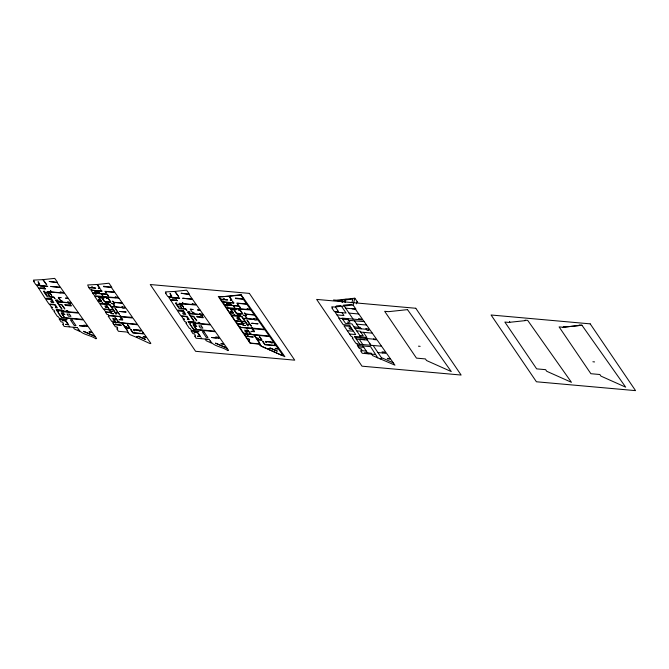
<?xml version="1.0" encoding="UTF-8"?>
<svg xmlns="http://www.w3.org/2000/svg" width="669" height="669" viewBox="0 0 669 669"><rect width="100%" height="100%" fill="white"/><g stroke="black" fill="none" stroke-linecap="round" stroke-linejoin="round"><path stroke-width="1" d="M341.7 301.987L342.152 300.239L337.611 300.724M342.495 302.371L343.256 299.453M344.251 301.711L344.711 299.963L352.822 299.093L351.911 302.589M345.104 302.472L345.965 299.16M359.295 319.665L358.525 318.536L362.615 319.422L355.431 309.254L352.546 309.011L352.178 308.459L355.916 309.103L353.048 305.039L354.821 298.207L336.264 300.197L333.547 299.955M356.334 303.843L356.845 301.895L357.698 302.279L354.821 298.207M261.83 346.408L259.472 344.083L260.283 343.958L250.357 343.08L248.851 340.872L249.637 340.939L248.801 339.71L249.654 339.785L248.918 338.706L247.287 338.564L245.782 336.356L253.308 337.025L248.35 336.39L247.639 335.353L248.199 336.382L245.648 336.147L244.695 334.743L245.481 334.809L244.938 334.015L253.785 334.809L259.146 342.704L259.572 342.745L257.557 339.768L262.123 340.178L259.681 336.582L259.263 336.549L261.562 339.936L257.414 339.568L254.203 334.843L269.682 336.607L273.596 342.152L265.334 341.416L266.111 342.553L266.53 342.595L265.894 341.65L270.702 342.085L271.346 343.021L273.997 342.712L278.162 348.616L275.143 348.34L275.511 348.884L278.547 349.151L282.778 355.139L282.025 355.431M262.198 346.567L265.777 348.173M266.145 348.332L267.884 348.909L270.318 348.022L277.334 351.158L270.134 348.148L268.277 349.076L269.724 349.937M270.084 350.096L273.671 351.693M274.031 351.861L277.618 353.458M277.978 353.625L281.549 355.214M380.042 358.935L382.476 358.049L393.33 362.899M581.93 325.226L563.005 327.25L559.092 326.898L590.886 373.712L599.867 374.515L600.954 376.12L625.682 387.167L581.93 325.226L579.045 325.067L579.605 325.469L564.402 327.099L563.858 326.715L564.051 327.141L563.005 327.25M336.248 305.967L340.789 305.482M343.339 305.206L351.451 304.336M353.048 305.039L334.483 307.029L331.774 306.778L332.61 308.024L331.866 307.957L334.166 311.353L337.895 311.687M348.766 320.334L364.162 321.613M345.672 308.166L352.387 308.769M101.914 291.09L92.105 290.145L91.511 289.284L89.822 289.125L88.726 287.528L95.734 288.155L92.581 287.678L91.879 286.658L92.406 287.67L88.592 287.327L87.698 284.961L97.03 284.492L99.622 288.314L98.335 288.389L100.183 288.548L97.406 284.459L108.963 283.213L111.84 287.285L103.478 286.232L103.846 286.767L111.355 287.436L114.7 292.169L104.882 291.291L105.911 292.796L106.371 292.838L105.485 291.533L114.834 292.37L118.538 297.605L115.168 296.785L115.77 297.663L94.755 295.79L92.481 293.055L95.165 293.29L96.085 294.41L95.333 293.306L101.278 293.842L102.424 295.531L102.85 295.564L101.696 293.875L106.998 294.352L108.487 295.957L107.283 294.184L99.765 293.515L98.861 292.186L94.597 291.809L98.769 292.244L99.622 293.499L92.757 292.888L90.959 290.237L101.997 291.224L100.576 289.71L101.437 290.982M233.832 302.881L224.031 301.945L223.438 301.075L221.74 300.925L220.653 299.319L227.652 299.946L224.5 299.478L223.806 298.449L224.332 299.461L220.519 299.118L219.616 296.76L228.957 296.292L231.549 300.105L230.261 300.18L232.11 300.348L229.325 296.25L240.89 295.012L243.767 299.076L235.404 298.023L235.764 298.558L243.282 299.227L246.618 303.96L236.809 303.082L237.829 304.587L238.289 304.629L237.403 303.325L246.761 304.161L250.457 309.396L247.095 308.576L247.689 309.454L226.682 307.581L224.408 304.847L227.092 305.089L227.836 306.185L227.259 305.097L233.197 305.633L234.351 307.322L234.769 307.364L233.623 305.666L238.917 306.143L240.405 307.748L239.209 305.976L231.683 305.307L230.688 304.035L226.515 303.601L230.788 303.985M349.034 313.117L358.776 313.987M40.474 286.968L44.589 287.336L43.694 286.014L47.758 286.374L39.889 285.479L39.045 284.241L39.822 284.308L38.058 281.708L39.371 284.032L38.451 283.957L39.145 284.977L35.85 284.685L33.542 281.289L34.295 281.356L33.45 280.11L42.791 279.65L46.713 284.835L43.159 279.609L54.724 278.371L57.601 282.435L49.163 281.473L57.108 282.586L60.427 287.285L50.71 286.449L60.578 287.486L64.291 292.754L60.21 291.868L60.804 292.754L51.521 291.918L50.443 290.589L51.337 291.901L47.022 291.517L48.854 291.91L49.606 293.014L44.806 292.579L44.054 291.483L44.974 291.333L43.468 291.199L47.181 296.676L53.645 297.253L55.059 298.742L53.938 297.086L50.234 296.76L48.553 294.285L49.088 295.272L46.47 295.037L44.94 292.779L50.024 293.239L51.747 295.581L49.28 291.952L64.701 293.331L68.188 298.265L65.52 298.123L68.263 298.366L71.29 302.664L67.552 301.803L68.113 302.622L62.869 302.154L61.832 300.632L60.536 300.515L58.487 297.496L61.155 297.63L58.295 297.379L61.448 302.028L57.024 301.635L56.112 300.297L58.228 300.297L55.552 300.055L61.607 308.961L62.025 309.003L58.939 304.462L61.523 304.688L64.86 309.011L61.816 304.529L58.805 304.261L57.158 301.836L68.246 302.823L68.832 303.684L70.454 303.835L69.936 303.065L71.692 303.224L78.29 312.565L68.455 311.871L67.678 310.734L65.988 310.575L67.393 310.893L68.037 311.838L62.552 311.344L61.908 310.408L64.007 310.592L56.129 309.697L57.041 311.043L59.064 311.219L57.317 310.876L56.681 309.939L61.489 310.366L62.125 311.311L60.912 311.386L78.716 313.176L83.09 319.356L64.809 317.725L62.593 314.463L64.977 314.48L62.451 314.254L61.707 313.159L64.09 313.184L61.147 312.916L64.383 317.683L61.841 317.457L57.969 312.406L61.506 317.616L83.516 319.966L87.43 325.51L83.742 325.176L84.386 326.121L79.477 325.686L87.112 326.556L86.719 325.97L87.831 326.071L91.996 331.975L88.977 331.699L89.337 332.234L92.381 332.51L95.006 336.231L83.575 331.331L95.224 336.532L96.612 338.497L95.859 338.782C90.499 334.876 81.217 334.801 78.223 328.805L77.796 328.763L79.494 331.272L74.343 328.964L73.306 327.442L77.412 327.609L70.111 326.957L69.108 326.062L69.693 326.924L64.191 326.439L62.685 324.231L63.471 324.298L62.752 322.065L61.122 321.914L59.131 318.988L64.634 319.481L65.47 320.71L62.008 320.401L65.612 320.911L67.987 324.406L65.579 324.381L68.706 324.883L65.06 319.514L67.059 319.698L59.775 318.854L58.303 316.688L57.517 316.621L53.938 311.344L54.724 311.419L53.729 309.948L52.943 309.881L51.22 307.339L52.667 307.472L51.346 306.971L49.631 304.445L54.582 304.888L56.296 307.414L55.368 307.33L55.644 307.74L57.409 307.891L55.134 304.554L48.954 304.002L45.651 299.143L51.413 299.662L52.558 301.343L50.593 301.167L51.471 302.455L53.855 302.672L52.107 299.72L51.304 298.533L50.877 298.499L51.496 299.411L50.376 299.311L49.757 298.399L45.091 298.324L38.651 288.239L45.626 288.866L38.518 288.038L36.711 285.387L43.552 285.998L44.422 287.277M172.393 298.759L176.516 299.127L175.613 297.805L179.677 298.165L171.808 297.279L170.971 296.033L171.749 296.099L169.976 293.499L171.289 295.832L170.378 295.748L171.072 296.768L167.768 296.476L165.46 293.081L166.213 293.147L165.377 291.91L174.709 291.441L178.631 296.626L175.086 291.4L186.643 290.162L189.519 294.235L181.082 293.265L189.034 294.385L192.354 299.085L182.637 298.24L192.496 299.286L196.218 304.546L192.128 303.659L192.731 304.546L183.448 303.718L182.361 302.38L183.256 303.701L178.949 303.316L180.781 303.709L181.525 304.805L176.725 304.378L175.98 303.274L176.9 303.132L175.387 302.998L179.108 308.468L185.572 309.045L186.559 310.5L186.977 310.533L185.857 308.877L182.152 308.551L180.471 306.076L181.015 307.071L178.397 306.837L176.867 304.579L181.943 305.031L183.674 307.372L181.207 303.743L196.619 305.123L200.106 310.056L197.447 309.914L200.182 310.165L203.217 314.455L199.479 313.594L200.031 314.413L194.788 313.945L193.759 312.423L192.463 312.306M231.541 305.298L224.684 304.679L222.877 302.028L233.924 303.015L232.494 301.502L233.364 302.781M341.483 306.277L346.082 313.042L335.035 312.055L336.975 314.907L343.95 315.534L342.01 312.682M342.244 318.544L338.832 318.235L343.164 324.624L349.619 325.201L350.422 326.388L343.991 325.811L351.258 336.549L352.045 336.616L353.048 338.088L352.262 338.012L355.841 343.289L356.627 343.356L358.099 345.522M342.704 319.213L348.348 319.715M190.406 309.287L193.149 309.53L190.213 309.17L193.374 313.82L188.942 313.427L188.039 312.089L190.147 312.089L187.479 311.846L193.525 320.76L193.951 320.794L190.866 316.253L193.45 316.487L196.778 320.802L193.734 316.32L190.732 316.052L189.084 313.627L200.173 314.614L200.759 315.484L202.373 315.626L201.854 314.865L203.61 315.015L210.208 324.356L200.382 323.671L199.605 322.525L197.907 322.374L199.32 322.684L199.956 323.629L194.47 323.135L193.834 322.199L195.925 322.383L188.056 321.488L188.967 322.834L190.991 323.018L189.243 322.667L188.599 321.73L193.408 322.157L194.052 323.102L192.839 323.177L210.643 324.967L215.008 331.147L196.728 329.516L194.512 326.255L196.903 326.28L194.378 326.054L193.634 324.95L196.017 324.975L193.073 324.716L196.31 329.483L193.767 329.248L189.896 324.206L193.433 329.407L215.435 331.757L219.357 337.301L215.669 336.975L216.304 337.92L211.404 337.477L219.039 338.347L218.646 337.761L219.75 337.862L223.923 343.766L220.895 343.49L221.263 344.033L224.299 344.301L226.933 348.022L215.502 343.122L227.142 348.323L228.53 350.297L227.778 350.581C222.426 346.676 213.143 346.592 210.141 340.596L209.715 340.554L211.421 343.063L206.261 340.755L205.224 339.242L209.338 339.409L202.038 338.757L201.026 337.853L201.62 338.723L196.109 338.23L194.612 336.022L195.398 336.089L194.671 333.856L193.04 333.714L191.05 330.779L196.561 331.272L197.397 332.51L193.935 332.2L197.531 332.71L199.906 336.206L197.497 336.181L200.633 336.683L196.979 331.314L198.986 331.49L191.702 330.653L190.23 328.487L189.444 328.412L185.865 323.144L186.651 323.211L185.648 321.739L184.861 321.672L183.139 319.138L184.594 319.264L183.273 318.762L181.558 316.245L186.509 316.688L188.223 319.205L187.295 319.121L187.571 319.531L189.327 319.69L187.061 316.353L180.873 315.793L177.578 310.934L183.339 311.453L184.485 313.142L182.52 312.967L183.39 314.246L185.781 314.463L184.025 311.511L183.222 310.332L182.796 310.291L183.423 311.21L182.303 311.11L181.675 310.19L177.017 310.115L170.578 300.03L177.553 300.657L170.436 299.829L168.638 297.178L175.47 297.789L176.34 299.076M356.686 324.156L366.579 325.034M358.735 327.174L360.156 327.3L361.193 328.822M354.01 326.924L358.86 327.358M107.224 306.235L104.841 306.017L105.71 307.305L108.102 307.514M239.151 318.026L236.759 317.808L237.637 319.096L240.02 319.314M351.3 328.053L348.917 327.835L349.787 329.123L352.178 329.34M354.921 328.262L366.428 329.29M356.702 330.887L360.131 331.197L363.275 335.83L359.847 335.52M347.295 330.678L353.458 331.222M360.742 332.092L372.29 333.129M110.72 311.369L113.053 311.637M242.638 323.169L244.929 323.37M349.536 334.007L355.724 334.567L350.155 326.363M355.231 337.511L373.653 339.158M252.798 329.14L254.287 331.69L250.934 331.389L253.81 331.456L251.77 328.454L246.451 327.977L247.262 329.181L246.025 327.935L240.472 327.442L240.89 328.061L240.104 327.986L243.692 333.262L247.538 334.057L244.795 330.026L245.74 330.762L248.082 330.971L247.614 330.277L248.04 330.31L249.913 333.07M362.289 339.434L364.772 339.66M356.293 339.083L367.415 340.069M418.459 346.174L420.157 346.333M592.885 361.77L594.582 361.921M254.546 331.715L252.656 328.722L264.882 329.817L269.256 335.997L248.007 334.099L245.874 330.963L248.5 331.197L249.813 333.129L251.143 333.179M114.182 320.15L112.81 320.025M244.729 331.824L246.1 331.941M119.266 321.454L117.895 321.329L116.582 319.397L113.956 319.163L116.088 322.307L137.329 324.206L132.964 318.026L120.738 316.93L122.778 319.933L120.621 317.323L122.368 319.899L119.015 319.598L121.892 319.665L119.843 316.654L114.524 316.178L115.344 317.382L114.098 316.144L108.545 315.643L108.972 316.27L108.186 316.194L111.765 321.471L115.62 322.266L112.877 318.227L113.814 318.962L116.163 319.172L115.687 318.486L116.113 318.519L117.987 321.279M357.087 344.042L381.547 346.224M115.712 323.553L116.423 324.599L121.382 325.234L113.864 324.557L115.361 326.765L117 326.915L117.727 327.994L116.883 327.919L117.719 329.148L116.933 329.081L118.438 331.289L128.356 332.167L127.553 332.292L129.911 334.617L135.966 337.109L138.399 336.231L145.416 339.367L138.207 336.356L136.351 337.285L150.099 343.632L150.851 343.348L146.62 337.36L143.584 337.084L143.216 336.549L146.243 336.816L142.071 330.921L139.42 331.23L138.784 330.285L133.967 329.859L134.611 330.795L134.185 330.762L133.407 329.616L141.677 330.361L137.755 324.816L122.285 323.052L125.496 327.777L129.644 328.144L127.336 324.758L127.762 324.791L130.204 328.387L125.63 327.977L127.645 330.946L121.858 323.01L113.011 322.224L113.554 323.018L112.768 322.951L113.73 324.356L116.272 324.582M358.283 346.893L363.794 347.378M124.509 326.321L126.784 326.614L124.568 326.422M256.428 338.121L258.711 338.414L256.495 338.213M361.586 350.656L366.303 351.083M377.935 352.555L385.436 353.224L385.043 352.638L386.147 352.739L390.32 358.643L387.292 358.367L387.66 358.91L390.696 359.178L394.927 365.165L372.658 355.632L371.63 354.11M364.563 352.63L368.368 352.973M368.795 353.006L371.42 353.24M375.451 354.453L362.222 353.274L360.583 350.857L361.795 350.966L360.959 349.736L361.804 349.812L361.076 348.733L359.437 348.582L357.313 345.455L370.542 346.634L377.818 357.94M336.975 314.907L339.292 318.277M369.564 343.239L370.275 344.284M382.844 352.989L382.066 351.844L385.754 352.178L377.04 339.844L373.929 339.568L373.511 338.957L376.605 339.233L370.007 329.892L368.251 329.733L368.77 330.503L367.156 330.352L365.876 328.471L369.614 329.332L363.016 319.999L341.951 318.11L345.505 323.344L351.969 323.921L360.808 336.933M373.126 345.472L381.698 358.099M363.409 332.334L366.905 337.477L354.453 336.365L359.83 344.284M354.411 320.802L359.771 328.696M365.575 337.36L370.952 345.279M344.184 305.984L353.098 319.113M347.604 318.62L350.071 322.249L347.604 322.032L348.691 323.629M360.098 336.875L360.875 338.012M359.312 339.35L362.841 344.552M362.815 345.948L368.159 353.801M335.395 306.929L338.146 310.976L337.368 310.909L338.347 312.348M354.863 336.407L355.64 337.544M238.005 316.337L241.308 321.195M106.078 304.546L109.382 309.404M241.108 294.753L222.183 296.785L218.278 296.434L250.072 343.247L259.045 344.05L260.132 345.647L284.869 356.694L241.108 294.753M407.505 309.63L388.58 311.662L384.675 311.311L416.469 358.124L425.442 358.927L426.529 360.524L451.266 371.571L407.505 309.63M509.611 321.864L509.811 322.291L508.758 322.399L504.852 322.048L536.647 368.862L545.62 369.664L546.707 371.27L571.443 382.317L527.682 320.376L525.106 320.183L525.366 320.618L510.154 322.249L509.611 321.864M249.378 293.398L150.249 284.534L195.599 351.3L294.728 360.165L249.378 293.398M415.784 308.267L316.646 299.411L361.996 366.177L461.125 375.041L415.784 308.267M590.2 323.863L491.071 314.999L536.421 381.773L635.55 390.629L590.2 323.863M118.94 298.173L94.747 296.417L97.733 300.816L101.153 301.117L100.233 299.762L98.41 299.503L100.166 299.662L98.627 297.396L104.23 297.897L102.223 297.906L104.615 301.426L110.444 301.953L108.052 298.424L106.354 298.081L108.336 298.265L111.004 302.187L104.331 301.594L101.797 297.864L99.188 297.63L101.713 301.359L97.875 301.017L99.338 303.174L102.8 303.483L102.165 302.547L103.177 303.517L105.794 303.751L105.158 302.814L109.014 303.157L105.719 303.057L106.588 304.336L110.017 304.646L111.263 306.477L114.909 306.803L112.793 303.693C107.433 303.015 118.53 304.027 113.212 303.726L114.959 306.302L116.95 306.987L122.352 307.472L121.8 306.653L125.538 307.514L122.502 303.216L113.546 302.413L112.635 301.075L113.83 302.254L122.36 303.015L118.94 298.173M250.867 309.973L226.674 308.208L229.659 312.607L233.08 312.916L232.16 311.562L230.412 311.403L232.084 311.453L230.546 309.187L236.149 309.688L234.142 309.697L236.533 313.226L242.362 313.744L239.97 310.215L238.281 309.881L240.255 310.056L242.922 313.978L236.249 313.385L233.724 309.663L231.106 309.429L233.64 313.151L229.793 312.808L231.257 314.965L234.719 315.275L234.091 314.346L235.103 315.308L237.712 315.542L237.085 314.614L240.932 314.957L237.646 314.856L238.515 316.136L241.944 316.437L243.19 318.277L246.828 318.603L244.712 315.484C239.351 314.806 250.457 315.818 245.138 315.517L246.886 318.093L248.876 318.779L254.279 319.264L253.718 318.444L257.456 319.305L254.429 315.007L245.473 314.213L244.553 312.866L245.757 314.045L254.287 314.806L250.867 309.973M109.775 304.88L99.898 303.994L103.193 308.852L113.078 309.739L109.775 304.88M241.701 316.671L231.817 315.785L235.12 320.643L245.005 321.53L241.701 316.671M122.494 307.673L111.405 306.686L115.319 312.456L117.903 312.682L114.959 308.342L115.377 308.384L119.5 314.447L118.045 312.883L115.461 312.657L116.414 314.054L115.745 313.995L113.395 309.956L109.515 309.605L111.648 312.741L110.945 312.682L111.447 313.418L113.705 313.811L111.163 313.585L110.527 312.64L105.459 312.189L107.048 314.522L108.261 314.631L108.838 315.484L120.596 316.537L119.96 315.592L120.805 316.362L132.529 317.415L125.931 308.075L122.954 308.359L122.494 307.673M254.412 319.464L243.324 318.477L247.246 324.248L249.83 324.482L246.878 320.142L247.304 320.175L251.427 326.238L249.963 324.682L247.379 324.448L248.333 325.853L247.664 325.795L245.314 321.747L241.442 321.404L243.575 324.54L242.872 324.473L243.374 325.218L245.632 325.602L243.09 325.377L242.446 324.44L237.386 323.988L238.975 326.321L240.179 326.43L240.756 327.275L252.522 328.328L251.887 327.384L252.723 328.153L264.456 329.207L257.858 319.866L254.881 320.15L254.412 319.464M106.94 306.394L105.401 306.26L105.995 307.138L107.542 307.28L106.94 306.394M238.866 318.193L237.319 318.051L237.921 318.937L239.46 319.071L238.866 318.193M70.755 305.056L64.742 304.52L65.353 305.415L71.357 305.95L70.755 305.056M202.674 316.855L196.669 316.312L197.271 317.206L203.284 317.75L202.674 316.855M108.83 309.739L103.879 309.295L105.593 311.821L110.544 312.264L108.83 309.739M240.756 321.53L235.797 321.087L237.512 323.612L242.462 324.055L240.756 321.53M125.989 312.03L119.86 311.478L125.989 312.03M257.916 323.821L251.778 323.278L257.916 323.821M69.484 314.213L66.967 313.987L68.43 316.144L70.947 316.362L69.484 314.213M201.402 326.004L198.894 325.778L200.357 327.935L202.866 328.161L201.402 326.004M72.118 319.958L70.379 319.807L74.284 325.552L76.015 325.711L72.118 319.958M204.037 331.749L202.297 331.598L206.203 337.343L207.942 337.502L204.037 331.749M131.024 329.591L130.597 329.558L132.888 332.928L143.567 333.89L142.848 332.828L142.422 332.794L142.974 333.597L133.148 332.719L131.024 329.591M262.95 341.391L262.524 341.349L264.815 344.727L275.486 345.681L274.767 344.619L274.349 344.585L274.892 345.388L265.066 344.51L262.95 341.391"/></g></svg>
